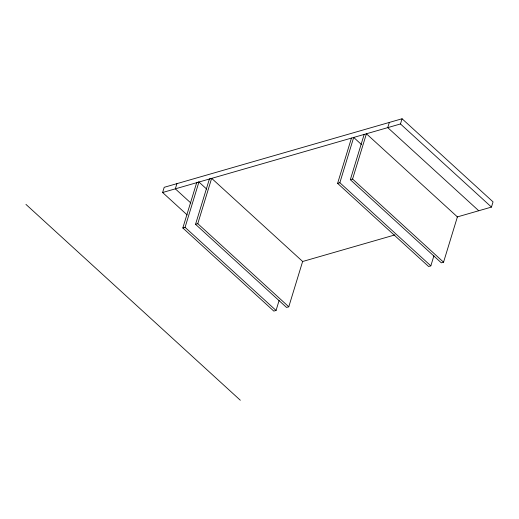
<?xml version="1.0" encoding="UTF-8"?>
<svg xmlns="http://www.w3.org/2000/svg" width="519" height="519" viewBox="0 0 519 519"><rect width="100%" height="100%" fill="white"/><g stroke="black" fill="none" stroke-linecap="round" stroke-linejoin="round"><path stroke-width="0.78" d="M187.158 214.931L162.609 192.51L164.199 187.314L402.063 118.76L493.05 201.878L491.461 207.081L457.07 216.994M176.921 183.648L175.331 188.845L190.895 203.065M279.105 300.482L276.056 310.459L273.811 311.102L182.824 227.977L196.682 182.649L198.926 182.007L206.705 189.117M182.824 227.977L185.069 227.335L198.926 182.007M195.546 224.312L209.404 178.984L211.648 178.341L302.635 261.459L288.778 306.787L286.533 307.436L195.546 224.312L197.784 223.67L211.648 178.341M433.89 255.867L430.835 265.845L428.597 266.494L337.603 183.369L351.454 138.086M337.603 183.369L339.848 182.72L353.692 137.438L361.477 144.548M350.325 179.704L352.57 179.055L366.414 133.772L457.401 216.897L443.557 262.179L441.319 262.828L350.325 179.704L364.169 134.415M389.341 122.426L387.751 127.622L478.739 210.746M162.609 192.51L400.473 123.957L402.063 118.76M302.35 261.582L394.965 234.893M400.473 123.957L491.461 207.081M352.57 179.055L443.557 262.179M339.848 182.72L430.835 265.845M197.784 223.67L288.778 306.787M185.069 227.335L276.056 310.459M25.95 204.402L240.323 400.24"/></g></svg>
